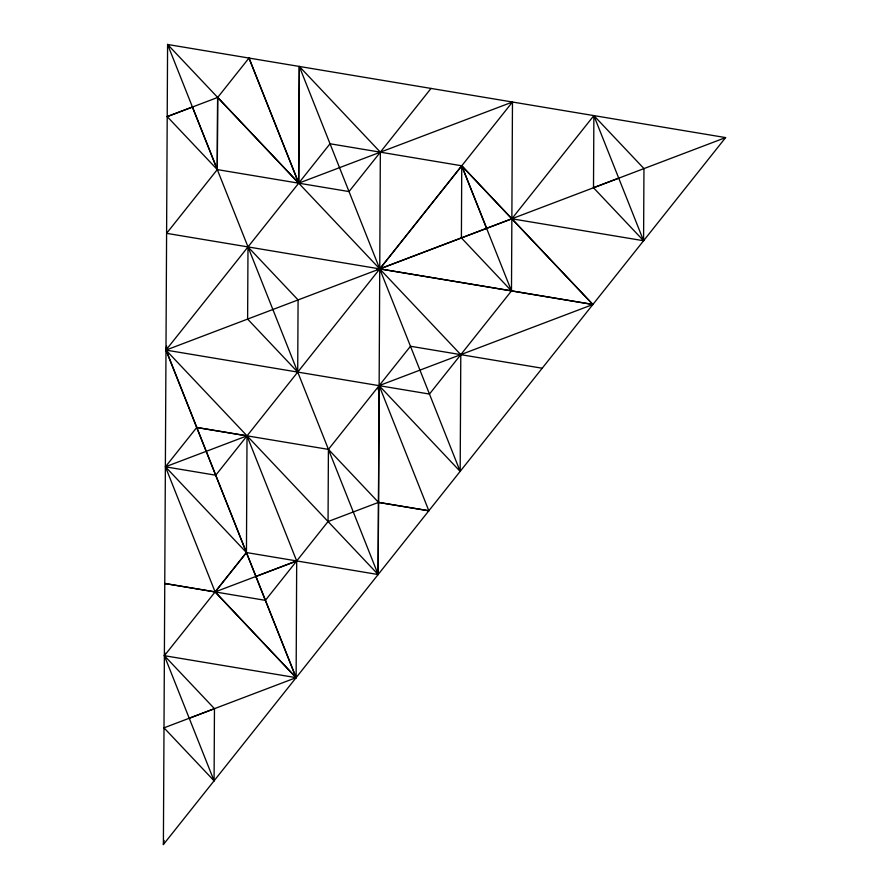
<?xml version="1.0" encoding="UTF-8"?>
<svg xmlns="http://www.w3.org/2000/svg" width="889" height="889" viewBox="0 0 889 889"><rect width="100%" height="100%" fill="white"/><g stroke="black" fill="none" stroke-linecap="round" stroke-linejoin="round"><path stroke-width="1.33" d="M166.632 345.988L165.954 350.099L429.454 394.06L511.486 290.903L512.475 102.024L298.693 183.167L299.304 66.431L380.348 152.163L378.158 574.516L165.954 350.099L725.613 137.595L163.387 844.55L167.588 44.472L725.602 137.584M167.199 116.615L217.638 97.457L217.272 169.61L166.599 233.34L592.841 304.449L461.78 165.787L330.03 143.762L165.954 350.099L166.832 347.466M296.104 677.662L163.998 727.835L214.082 780.809L214.46 708.666L164.376 655.693L296.126 677.662L215.116 591.907L165.454 466.825L215.749 475.215L512.475 101.991M217.649 97.446L217.283 169.599L349.021 191.568L431.043 88.411M328.019 521.576L265.389 600.353L164.832 583.495L215.127 591.918L246.453 552.536L247.02 435.877L196.691 427.465L328.43 449.389L378.514 502.385L428.842 510.775L379.192 385.648L380.259 388.193M165.454 466.825L246.431 552.547L378.114 574.527L379.092 385.637L592.896 304.494L461.747 165.787L379.759 268.923L377.069 269.567M378.114 389.704L379.136 385.67L460.18 471.392L460.791 354.655L167.588 44.45L378.147 574.527M461.747 165.787L461.402 237.919L511.453 290.892L461.747 165.787L486.627 228.329M511.864 218.727L593.874 115.603L643.58 240.73L593.496 187.746L593.874 115.603L643.958 168.588L643.58 240.73L511.864 218.794L379.747 268.878L592.907 304.494M164.843 652.882L164.432 655.638L246.453 552.536M163.387 844.55L164.065 840.449M298.737 183.145L248.998 58.041L217.683 97.446L298.737 183.145L297.804 180.567M196.791 427.409L165.454 466.792L206.27 451.312M206.192 451.356L246.998 435.854L296.693 560.959L296.126 677.651L165.965 350.144M189.224 718.256L214.46 708.666M593.485 187.746L618.722 178.167M255.932 576.439L215.116 591.907L296.07 677.674L166.099 350.077M542.212 368.235L410.474 346.254L328.408 449.401L328.052 521.554L378.514 502.385L428.842 510.775M296.548 181.4L298.682 183.19L299.315 66.442L460.18 471.392M167.588 44.45L168.677 47.006M248.998 58.041L298.682 183.156L297.748 180.589M164.376 655.693L214.082 780.809M247.998 246.92L247.62 319.084L297.704 372.08L298.082 299.926L247.998 246.931M296.693 560.948L255.888 576.461L296.693 560.948M192.435 107.036L167.199 116.615L217.294 169.599L192.435 107.036"/></g></svg>
